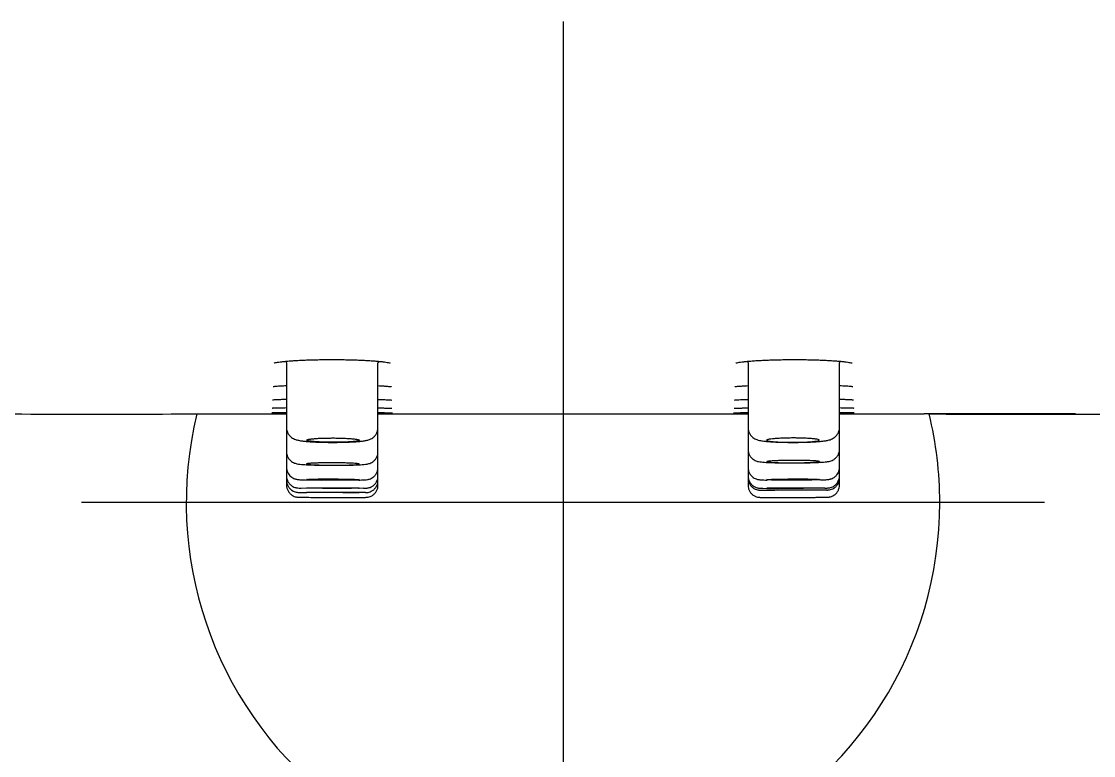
# Model space of a CAD drawing. Header units: millimetres. Extents: x 863 to 5283, y 810 to 2397.
# Drawn here: x 1628.86 to 1633.314, y 1465.08 to 1468.131 of the extents above; entities that cross this region are included whole.
import ezdxf

# ---------------------------------------------------------------- set-up
doc = ezdxf.new("R2010")
doc.units = ezdxf.units.MM
doc.layers.add('Wbudowane', color=175, linetype='Continuous')

# ---------------------------------------------------------------- blocks, each defined once
blk = doc.blocks.new('Z$W@#21058')
for p, q in [((14.925, 162.2678), (14.925, 158.2678)), ((13.7767, 160.8487), (13.7767, 160.5797)), ((14.1564, 160.5792), (14.1564, 160.8487)), ((15.6935, 160.8487), (15.6935, 160.5792)), ((16.0733, 160.5797), (16.0733, 160.8487)), ((13.425, 160.6362), (13.4266, 160.6362)), ((13.4265, 160.6362), (13.7767, 160.6362)), ((14.1564, 160.6362), (14.925, 160.6362)), ((14.925, 160.6362), (15.6935, 160.6362)), ((16.0733, 160.6362), (16.4233, 160.6362)), ((16.4232, 160.6362), (16.4237, 160.6362)), ((16.4238, 160.6362), (16.425, 160.6362)), ((13.7767, 160.5797), (13.7767, 160.4793)), ((14.1564, 160.4787), (14.1564, 160.5792)), ((15.6935, 160.5792), (15.6935, 160.4886)), ((16.0733, 160.4893), (16.0733, 160.5797)), ((13.7767, 160.4793), (13.7767, 160.4792)), ((13.7767, 160.4792), (13.7767, 160.4141)), ((14.1564, 160.4134), (14.1564, 160.4787)), ((15.6935, 160.4886), (15.6935, 160.4134)), ((16.0733, 160.4141), (16.0733, 160.4893)), ((13.7767, 160.4141), (13.7767, 160.3786)), ((14.1564, 160.3779), (14.1564, 160.4134)), ((15.6935, 160.4134), (15.6935, 160.3779)), ((16.0733, 160.3786), (16.0733, 160.4141)), ((13.7767, 160.3786), (13.7767, 160.3784)), ((13.7767, 160.3784), (13.7767, 160.3602)), ((14.1564, 160.3595), (14.1564, 160.3779)), ((15.6935, 160.3779), (15.6935, 160.3694)), ((15.6935, 160.3694), (15.6935, 160.3694)), ((15.6935, 160.3693), (15.6935, 160.3396)), ((16.0733, 160.3701), (16.0733, 160.3786)), ((16.0733, 160.3403), (16.0733, 160.3701)), ((13.7767, 160.3602), (13.7767, 160.3403)), ((13.8373, 160.3278), (13.8593, 160.3284)), ((13.8547, 160.3619), (13.9217, 160.3609)), ((14.0775, 160.3613), (14.0184, 160.3607)), ((14.0956, 160.3272), (14.0331, 160.3267)), ((14.1564, 160.3396), (14.1564, 160.3595)), ((15.7546, 160.3272), (15.817, 160.3267)), ((15.9952, 160.3619), (15.9282, 160.3609)), ((16.0126, 160.3278), (15.9428, 160.327)), ((13.8287, 160.31), (13.8592, 160.31)), ((14.1043, 160.3093), (14.0463, 160.3091)), ((15.7458, 160.3193), (15.7766, 160.3193)), ((16.0213, 160.3199), (15.9564, 160.3194)), ((16.925, 160.2678), (12.925, 160.2678))]:
    blk.add_line(p, q)
for centre, radius, start, end in [((13.6774, 160.8488), 0.0993, 359.9923, 3.8389), ((14.2558, 160.8487), 0.0993, 176.3033, 180.006), ((15.5942, 160.8488), 0.0993, 359.992, 3.6944), ((16.1726, 160.8487), 0.0993, 176.1594, 180.0058), ((14.2159, 160.8626), 0.0174, 236.8048, 239.5196), ((16.1339, 160.8628), 0.0174, 236.9037, 239.6132), ((12.9774, 353.7261), 193.0904, 269.781078, 270.127466), ((14.925, 160.2678), 1.565, 166.384, 0), ((16.9594, 349.0588), 188.4234, 269.843022, 270.197949), ((14.925, 160.2678), 1.565, 0, 13.6159)]:
    blk.add_arc(centre, radius, start, end)
for centre, major_axis, ratio in [((13.9689, 160.3633), (-0.1093, 0.0003), 0.025456), ((15.8811, 160.3633), (0.1093, 0.0003), 0.025456), ((13.9686, 160.3281), (-0.1093, 0.0003), 0.013586), ((15.8814, 160.3281), (0.1093, 0.0003), 0.013586), ((15.8815, 160.3197), (0.1093, 0.0003), 0.006238), ((13.9685, 160.3098), (-0.1093, 0.0003), 0.006238)]:
    blk.add_ellipse(centre, major_axis=major_axis, ratio=ratio)
for points, knots in [([(13.7249, 160.8478), (13.7249, 160.8477), (13.726, 160.8482), (13.7305, 160.8494), (13.7387, 160.851), (13.7502, 160.8526), (13.7648, 160.8543), (13.7821, 160.8559), (13.8019, 160.8574), (13.8238, 160.8588), (13.8475, 160.8599), (13.8727, 160.8609), (13.8992, 160.8616), (13.9264, 160.862), (13.9542, 160.8623), (13.9821, 160.8622), (14.0099, 160.862), (14.037, 160.8614), (14.0633, 160.8607), (14.0883, 160.8597), (14.1118, 160.8585), (14.1333, 160.8571), (14.1528, 160.8556), (14.1697, 160.8539), (14.1839, 160.8522), (14.1949, 160.8505), (14.2026, 160.8489), (14.2054, 160.8481), (14.2063, 160.8478)], [0, 0, 0, 0, 0.02401, 0.056834, 0.093426, 0.131871, 0.171286, 0.211019, 0.251118, 0.291293, 0.331479, 0.371781, 0.41207, 0.452379, 0.492637, 0.532972, 0.573252, 0.613574, 0.653884, 0.694089, 0.734368, 0.774544, 0.81458, 0.854373, 0.893718, 0.93215, 0.968592, 1, 1, 1, 1]), ([(15.6429, 160.8476), (15.6429, 160.8475), (15.644, 160.848), (15.6485, 160.8492), (15.6567, 160.8508), (15.6682, 160.8525), (15.6828, 160.8542), (15.7002, 160.8558), (15.7199, 160.8573), (15.7418, 160.8587), (15.7655, 160.8598), (15.7908, 160.8608), (15.8172, 160.8615), (15.8444, 160.862), (15.8722, 160.8623), (15.9001, 160.8622), (15.9279, 160.862), (15.955, 160.8615), (15.9813, 160.8607), (16.0063, 160.8598), (16.0298, 160.8586), (16.0514, 160.8572), (16.0708, 160.8557), (16.0877, 160.8541), (16.1019, 160.8524), (16.1129, 160.8507), (16.1206, 160.8491), (16.1234, 160.8483), (16.1243, 160.848)], [0, 0, 0, 0, 0.024001, 0.056817, 0.093402, 0.131843, 0.171256, 0.210987, 0.251085, 0.29126, 0.331445, 0.371746, 0.412035, 0.452343, 0.4926, 0.532934, 0.573214, 0.613535, 0.653844, 0.694049, 0.734326, 0.774501, 0.814537, 0.85433, 0.893675, 0.932107, 0.968554, 1, 1, 1, 1]), ([(13.7209, 160.7501), (13.7209, 160.7501), (13.721, 160.7501), (13.7225, 160.7504), (13.7278, 160.7512), (13.7366, 160.752), (13.7487, 160.7528), (13.7623, 160.7536), (13.7722, 160.754), (13.7767, 160.7542)], [0, 0, 0, 0, 0.00752, 0.13899, 0.304198, 0.484355, 0.670556, 0.859266, 1, 1, 1, 1]), ([(14.1564, 160.7538), (14.161, 160.7536), (14.171, 160.7531), (14.1845, 160.7523), (14.1962, 160.7514), (14.2048, 160.7505), (14.2081, 160.7501), (14.2094, 160.7498)], [0, 0, 0, 0, 0.169439, 0.389934, 0.607004, 0.817717, 1, 1, 1, 1]), ([(14.2094, 160.7498), (14.2095, 160.7498), (14.2096, 160.7498), (14.2098, 160.7498), (14.21, 160.7497), (14.2102, 160.7497), (14.2104, 160.7497), (14.2106, 160.7496), (14.2107, 160.7496), (14.2108, 160.7496), (14.2109, 160.7496), (14.2109, 160.7495), (14.211, 160.7495), (14.211, 160.7495), (14.211, 160.7495), (14.211, 160.7495)], [0, 0, 0, 0, 0.058969, 0.148256, 0.236074, 0.322184, 0.406513, 0.488995, 0.569567, 0.64817, 0.724755, 0.799278, 0.871708, 0.942021, 1, 1, 1, 1]), ([(15.639, 160.7495), (15.639, 160.7495), (15.639, 160.7496), (15.6406, 160.7499), (15.6459, 160.7506), (15.6546, 160.7515), (15.6666, 160.7523), (15.6799, 160.7531), (15.6895, 160.7536), (15.6935, 160.7538)], [0, 0, 0, 0, 0.00699, 0.139904, 0.307031, 0.489457, 0.678062, 0.869239, 1, 1, 1, 1]), ([(16.0733, 160.7542), (16.0783, 160.754), (16.0887, 160.7536), (16.1025, 160.7528), (16.1142, 160.7519), (16.1228, 160.7511), (16.1262, 160.7506), (16.1275, 160.7504)], [0, 0, 0, 0, 0.1803491, 0.3976369, 0.6115071, 0.8191788, 1, 1, 1, 1]), ([(16.1275, 160.7504), (16.1276, 160.7504), (16.1277, 160.7504), (16.1279, 160.7503), (16.1281, 160.7503), (16.1283, 160.7503), (16.1285, 160.7502), (16.1286, 160.7502), (16.1288, 160.7502), (16.1289, 160.7501), (16.1289, 160.7501), (16.129, 160.7501), (16.1291, 160.7501), (16.1291, 160.7501), (16.1291, 160.7501), (16.1291, 160.7501)], [0, 0, 0, 0, 0.058942, 0.148225, 0.236038, 0.322141, 0.406462, 0.488935, 0.569495, 0.648083, 0.724651, 0.799154, 0.871559, 0.941845, 1, 1, 1, 1]), ([(13.7189, 160.6949), (13.7189, 160.6948), (13.7195, 160.6949), (13.7226, 160.6953), (13.7294, 160.6958), (13.7394, 160.6963), (13.7524, 160.6968), (13.7652, 160.6972), (13.7738, 160.6974), (13.7767, 160.6975)], [0, 0, 0, 0, 0.062575, 0.209116, 0.377721, 0.553871, 0.732976, 0.913015, 1, 1, 1, 1]), ([(14.1564, 160.6967), (14.1612, 160.6966), (14.1714, 160.6963), (14.185, 160.6958), (14.1968, 160.6952), (14.2056, 160.6947), (14.2092, 160.6944), (14.2107, 160.6942)], [0, 0, 0, 0, 0.174963, 0.391297, 0.605259, 0.815302, 1, 1, 1, 1]), ([(14.2107, 160.6942), (14.2108, 160.6942), (14.2109, 160.6942), (14.2112, 160.6941), (14.2115, 160.6941), (14.2117, 160.6941), (14.2119, 160.6941), (14.2121, 160.694), (14.2123, 160.694), (14.2125, 160.694), (14.2126, 160.694), (14.2127, 160.6939), (14.2128, 160.6939), (14.2129, 160.6939), (14.213, 160.6939), (14.213, 160.6939), (14.213, 160.6939), (14.213, 160.6939), (14.213, 160.6939)], [0, 0, 0, 0, 0.048068, 0.125843, 0.202541, 0.277949, 0.35198, 0.424548, 0.495562, 0.564934, 0.632579, 0.698415, 0.762368, 0.82437, 0.884369, 0.942321, 0.998198, 1, 1, 1, 1]), ([(15.637, 160.6939), (15.637, 160.6939), (15.638, 160.6941), (15.6422, 160.6945), (15.6501, 160.6951), (15.6614, 160.6956), (15.6757, 160.6962), (15.6872, 160.6966), (15.6934, 160.6967), (15.6935, 160.6967)], [0, 0, 0, 0, 0.095468, 0.256661, 0.435227, 0.620241, 0.807588, 0.995447, 1, 1, 1, 1]), ([(16.0733, 160.6975), (16.0777, 160.6974), (16.0878, 160.6971), (16.1017, 160.6967), (16.1141, 160.6961), (16.1234, 160.6956), (16.1272, 160.6953), (16.1288, 160.6951)], [0, 0, 0, 0, 0.1581256, 0.3778124, 0.5950251, 0.808519, 1, 1, 1, 1]), ([(16.1288, 160.6951), (16.1289, 160.6951), (16.129, 160.6951), (16.1293, 160.6951), (16.1296, 160.6951), (16.1298, 160.695), (16.13, 160.695), (16.1302, 160.695), (16.1304, 160.6949), (16.1306, 160.6949), (16.1307, 160.6949), (16.1308, 160.6949), (16.1309, 160.6949), (16.131, 160.6949), (16.1311, 160.6949), (16.1311, 160.6949), (16.1311, 160.6948), (16.1311, 160.6948), (16.1311, 160.6948)], [0, 0, 0, 0, 0.048023, 0.125774, 0.202449, 0.277836, 0.351848, 0.424396, 0.495392, 0.564745, 0.63237, 0.698185, 0.762114, 0.82409, 0.884059, 0.941978, 0.997818, 1, 1, 1, 1]), ([(13.7157, 160.642), (13.7158, 160.642), (13.716, 160.642), (13.7179, 160.6421), (13.7235, 160.6422), (13.7324, 160.6424), (13.7444, 160.6425), (13.7591, 160.6426), (13.7706, 160.6427), (13.7767, 160.6427)], [0, 0, 0, 0, 0.016363, 0.152091, 0.316578, 0.486293, 0.65773, 0.829806, 1, 1, 1, 1]), ([(13.7173, 160.6607), (13.7173, 160.6607), (13.7177, 160.6608), (13.7201, 160.661), (13.7262, 160.6612), (13.7356, 160.6616), (13.748, 160.6619), (13.7619, 160.6621), (13.7721, 160.6622), (13.7767, 160.6623)], [0, 0, 0, 0, 0.035154, 0.175088, 0.340663, 0.513466, 0.688716, 0.864875, 1, 1, 1, 1]), ([(14.1565, 160.6614), (14.1604, 160.6613), (14.17, 160.6611), (14.1835, 160.6608), (14.1959, 160.6604), (14.2057, 160.6601), (14.2097, 160.6599), (14.2116, 160.6597)], [0, 0, 0, 0, 0.144807, 0.362676, 0.578838, 0.792969, 1, 1, 1, 1]), ([(14.1564, 160.6418), (14.1604, 160.6418), (14.1701, 160.6417), (14.1838, 160.6415), (14.1965, 160.6413), (14.2063, 160.6412), (14.2104, 160.6411), (14.2123, 160.641)], [0, 0, 0, 0, 0.1429392, 0.3631441, 0.5821721, 0.8004717, 1, 1, 1, 1]), ([(14.2116, 160.6597), (14.2116, 160.6597), (14.2118, 160.6597), (14.2121, 160.6597), (14.2124, 160.6597), (14.2127, 160.6597), (14.213, 160.6596), (14.2133, 160.6596), (14.2135, 160.6596), (14.2137, 160.6596), (14.2139, 160.6596), (14.214, 160.6596), (14.2142, 160.6595), (14.2143, 160.6595), (14.2144, 160.6595), (14.2145, 160.6595), (14.2145, 160.6595), (14.2145, 160.6595), (14.2145, 160.6595), (14.2145, 160.6595)], [0, 0, 0, 0, 0.040594, 0.110024, 0.178721, 0.246523, 0.313348, 0.379106, 0.443701, 0.50703, 0.568985, 0.629454, 0.688324, 0.745486, 0.800833, 0.854271, 0.905717, 0.955105, 1, 1, 1, 1]), ([(14.2123, 160.641), (14.2124, 160.641), (14.2126, 160.641), (14.2129, 160.641), (14.2133, 160.641), (14.2136, 160.641), (14.214, 160.6409), (14.2143, 160.6409), (14.2145, 160.6409), (14.2148, 160.6409), (14.215, 160.6409), (14.2153, 160.6409), (14.2155, 160.6409), (14.2156, 160.6409), (14.2158, 160.6409), (14.2159, 160.6409), (14.216, 160.6409), (14.2161, 160.6409), (14.2161, 160.6408), (14.2162, 160.6408), (14.2162, 160.6408), (14.2162, 160.6408), (14.2162, 160.6408)], [0, 0, 0, 0, 0.033453, 0.093924, 0.154024, 0.213669, 0.272809, 0.331381, 0.389316, 0.446529, 0.502923, 0.558386, 0.612791, 0.665995, 0.717842, 0.768167, 0.816796, 0.863558, 0.908295, 0.946469, 0.982651, 1, 1, 1, 1]), ([(15.6338, 160.6408), (15.6338, 160.6408), (15.634, 160.6409), (15.6359, 160.641), (15.6415, 160.6411), (15.6504, 160.6413), (15.6624, 160.6415), (15.6768, 160.6416), (15.6879, 160.6417), (15.6935, 160.6418)], [0, 0, 0, 0, 0.016373, 0.153705, 0.319977, 0.491448, 0.664647, 0.838467, 1, 1, 1, 1]), ([(15.6354, 160.6595), (15.6354, 160.6595), (15.6359, 160.6595), (15.6385, 160.6598), (15.6448, 160.6601), (15.6544, 160.6605), (15.6669, 160.6608), (15.6803, 160.6611), (15.6897, 160.6613), (15.6935, 160.6614)], [0, 0, 0, 0, 0.043001, 0.187098, 0.355449, 0.530644, 0.7082, 0.886582, 1, 1, 1, 1]), ([(16.0733, 160.6623), (16.0781, 160.6622), (16.0884, 160.6621), (16.1025, 160.6618), (16.1147, 160.6616), (16.1241, 160.6612), (16.128, 160.6611), (16.1297, 160.661)], [0, 0, 0, 0, 0.170863, 0.385365, 0.598149, 0.808799, 1, 1, 1, 1]), ([(16.0733, 160.6427), (16.0777, 160.6427), (16.0877, 160.6426), (16.1018, 160.6425), (16.1145, 160.6424), (16.1243, 160.6423), (16.1285, 160.6422), (16.1304, 160.6422)], [0, 0, 0, 0, 0.153779, 0.370684, 0.586431, 0.801413, 1, 1, 1, 1]), ([(16.1297, 160.661), (16.1298, 160.6609), (16.1299, 160.6609), (16.1302, 160.6609), (16.1305, 160.6609), (16.1308, 160.6609), (16.1311, 160.6609), (16.1314, 160.6608), (16.1316, 160.6608), (16.1318, 160.6608), (16.132, 160.6608), (16.1322, 160.6608), (16.1323, 160.6608), (16.1324, 160.6608), (16.1325, 160.6607), (16.1326, 160.6607), (16.1326, 160.6607), (16.1326, 160.6607), (16.1327, 160.6607), (16.1327, 160.6607)], [0, 0, 0, 0, 0.0405834, 0.1100184, 0.1787224, 0.2465318, 0.3133648, 0.379132, 0.4437366, 0.5070754, 0.5690396, 0.6295171, 0.6883948, 0.7455615, 0.8009117, 0.8543494, 0.9057915, 0.9551718, 1, 1, 1, 1]), ([(16.1304, 160.6422), (16.1305, 160.6421), (16.1307, 160.6421), (16.131, 160.6421), (16.1314, 160.6421), (16.1317, 160.6421), (16.132, 160.6421), (16.1323, 160.6421), (16.1326, 160.6421), (16.1329, 160.6421), (16.1331, 160.6421), (16.1333, 160.6421), (16.1335, 160.642), (16.1337, 160.642), (16.1338, 160.642), (16.1339, 160.642), (16.134, 160.642), (16.1341, 160.642), (16.1342, 160.642), (16.1342, 160.642), (16.1342, 160.642), (16.1342, 160.642), (16.1342, 160.642)], [0, 0, 0, 0, 0.0337514, 0.0946399, 0.1551425, 0.2151731, 0.2746783, 0.3335957, 0.3918518, 0.4493606, 0.5060231, 0.5617254, 0.6163392, 0.6697216, 0.7217171, 0.7721609, 0.8208841, 0.8677208, 0.9125169, 0.9507401, 0.9869781, 1, 1, 1, 1]), ([(17.0544, 160.637), (16.9608, 160.6368), (16.8696, 160.6366), (16.6573, 160.6362), (16.5386, 160.6362), (16.425, 160.6362)], [0, 0, 0, 0, 0.417271, 0.417271, 1, 1, 1, 1]), ([(13.7767, 160.5797), (13.7767, 160.5752), (13.7777, 160.5676), (13.7821, 160.5556), (13.7889, 160.5459), (13.7972, 160.5382), (13.806, 160.5329), (13.8158, 160.5289), (13.827, 160.5261), (13.8408, 160.5239), (13.8574, 160.5221), (13.8745, 160.5208), (13.8929, 160.5197), (13.9125, 160.5189), (13.9331, 160.5183), (13.9544, 160.518), (13.9758, 160.518), (13.9971, 160.5182), (14.0178, 160.5186), (14.0376, 160.5193), (14.056, 160.5203), (14.0731, 160.5215), (14.0893, 160.5231), (14.1037, 160.5252), (14.1151, 160.5277), (14.1257, 160.5317), (14.1351, 160.537), (14.1439, 160.5449), (14.151, 160.5549), (14.1554, 160.5671), (14.1565, 160.5747), (14.1564, 160.5792)], [0, 0, 0, 0, 0.023206, 0.046544, 0.069579, 0.091861, 0.113549, 0.138026, 0.179343, 0.234661, 0.278253, 0.319506, 0.359661, 0.399292, 0.438638, 0.477758, 0.516938, 0.556061, 0.595335, 0.63487, 0.674883, 0.715347, 0.758105, 0.807954, 0.856189, 0.883043, 0.906015, 0.929315, 0.953289, 0.977068, 1, 1, 1, 1]), ([(15.6935, 160.5792), (15.6935, 160.5748), (15.6945, 160.5674), (15.6987, 160.5556), (15.7054, 160.5458), (15.7136, 160.538), (15.7225, 160.5326), (15.7321, 160.5286), (15.7432, 160.5257), (15.7567, 160.5236), (15.7734, 160.5218), (15.7903, 160.5205), (15.8086, 160.5195), (15.8282, 160.5187), (15.8488, 160.5182), (15.8701, 160.518), (15.8916, 160.518), (15.9129, 160.5183), (15.9337, 160.5188), (15.9536, 160.5195), (15.9723, 160.5205), (15.9895, 160.5218), (16.0057, 160.5234), (16.0203, 160.5256), (16.0316, 160.5281), (16.0424, 160.5321), (16.0518, 160.5374), (16.0605, 160.5452), (16.0677, 160.5552), (16.0723, 160.5674), (16.0733, 160.5751), (16.0733, 160.5797)], [0, 0, 0, 0, 0.022159, 0.045258, 0.068416, 0.090871, 0.112683, 0.136812, 0.175445, 0.231886, 0.275761, 0.316899, 0.357128, 0.396919, 0.43632, 0.475637, 0.51487, 0.554089, 0.593482, 0.633119, 0.673165, 0.714073, 0.756833, 0.805436, 0.855133, 0.882612, 0.905497, 0.92876, 0.952761, 0.976757, 1, 1, 1, 1]), ([(14.0785, 160.5259), (14.0793, 160.5265), (14.0793, 160.5271), (14.0784, 160.5279), (14.0779, 160.5282), (14.0765, 160.5288), (14.0757, 160.5291), (14.0726, 160.53), (14.07, 160.5305), (14.065, 160.5314), (14.0632, 160.5316), (14.0592, 160.5321), (14.0571, 160.5324), (14.0504, 160.5331), (14.0454, 160.5335), (14.0372, 160.5341), (14.0343, 160.5343), (14.0283, 160.5347), (14.0223, 160.535), (14.0158, 160.5353), (14.0092, 160.5355), (14.0058, 160.5356), (13.9955, 160.5359), (13.9885, 160.5361), (13.9779, 160.5362), (13.9743, 160.5362), (13.9671, 160.5362), (13.9635, 160.5362), (13.9528, 160.5361), (13.9458, 160.536), (13.9355, 160.5358), (13.932, 160.5357), (13.9254, 160.5355), (13.9221, 160.5354), (13.9126, 160.535), (13.9067, 160.5346), (13.8954, 160.5339), (13.8903, 160.5335), (13.8835, 160.5328), (13.8814, 160.5326), (13.8773, 160.5321), (13.8754, 160.5318), (13.8703, 160.531), (13.8675, 160.5305), (13.8633, 160.5294), (13.8618, 160.5288), (13.8603, 160.5276), (13.8602, 160.527), (13.8612, 160.5261), (13.8617, 160.5259), (13.863, 160.5253), (13.8647, 160.5247), (13.867, 160.5242), (13.8697, 160.5236), (13.8712, 160.5233), (13.8762, 160.5226), (13.8801, 160.5221), (13.8868, 160.5214), (13.8892, 160.5212), (13.8942, 160.5207), (13.8969, 160.5205), (13.9051, 160.52), (13.911, 160.5196), (13.9204, 160.5192), (13.9237, 160.5191), (13.9303, 160.5188), (13.9337, 160.5187), (13.9439, 160.5185), (13.9509, 160.5183), (13.9617, 160.5182), (13.9653, 160.5182), (13.9724, 160.5182), (13.9796, 160.5182), (13.9866, 160.5182), (13.9937, 160.5183), (13.9972, 160.5184), (14.0076, 160.5186), (14.0142, 160.5188), (14.0268, 160.5193), (14.0329, 160.5196), (14.044, 160.5203), (14.0491, 160.5207), (14.056, 160.5214), (14.0582, 160.5216), (14.0622, 160.5221), (14.0641, 160.5223), (14.0692, 160.5231), (14.072, 160.5236), (14.0763, 160.5247), (14.0777, 160.5253), (14.0785, 160.5259)], [0, 0, 0, 0, 0.03125, 0.03125, 0.046875, 0.046875, 0.0625, 0.0625, 0.09375, 0.09375, 0.109375, 0.109375, 0.125, 0.125, 0.15625, 0.15625, 0.171875, 0.171875, 0.1875, 0.203125, 0.203125, 0.21875, 0.21875, 0.25, 0.25, 0.265625, 0.265625, 0.28125, 0.28125, 0.3125, 0.3125, 0.328125, 0.328125, 0.34375, 0.34375, 0.375, 0.375, 0.40625, 0.40625, 0.421875, 0.421875, 0.4375, 0.4375, 0.46875, 0.46875, 0.5, 0.5, 0.53125, 0.53125, 0.546875, 0.546875, 0.5625, 0.578125, 0.578125, 0.59375, 0.59375, 0.625, 0.625, 0.640625, 0.640625, 0.65625, 0.65625, 0.6875, 0.6875, 0.703125, 0.703125, 0.71875, 0.71875, 0.75, 0.75, 0.765625, 0.765625, 0.78125, 0.796875, 0.796875, 0.8125, 0.8125, 0.84375, 0.84375, 0.875, 0.875, 0.90625, 0.90625, 0.921875, 0.921875, 0.9375, 0.9375, 0.96875, 0.96875, 1, 1, 1, 1]), ([(15.989, 160.5282), (15.9897, 160.5276), (15.9898, 160.527), (15.9888, 160.5261), (15.9883, 160.5259), (15.987, 160.5253), (15.9861, 160.525), (15.9831, 160.5241), (15.9804, 160.5236), (15.9754, 160.5228), (15.9736, 160.5226), (15.9697, 160.5221), (15.9676, 160.5218), (15.9608, 160.5211), (15.9559, 160.5207), (15.9476, 160.5202), (15.9447, 160.52), (15.9388, 160.5196), (15.9327, 160.5193), (15.9263, 160.5191), (15.9197, 160.5188), (15.9163, 160.5187), (15.9059, 160.5184), (15.899, 160.5183), (15.8883, 160.5182), (15.8847, 160.5182), (15.8775, 160.5182), (15.8739, 160.5182), (15.8632, 160.5182), (15.8562, 160.5183), (15.8459, 160.5185), (15.8424, 160.5186), (15.8358, 160.5188), (15.8325, 160.5189), (15.8231, 160.5193), (15.8171, 160.5196), (15.8059, 160.5203), (15.8008, 160.5207), (15.7939, 160.5214), (15.7918, 160.5216), (15.7878, 160.5221), (15.7859, 160.5223), (15.7807, 160.5231), (15.778, 160.5236), (15.7737, 160.5247), (15.7722, 160.5253), (15.7707, 160.5265), (15.7707, 160.5271), (15.7716, 160.5279), (15.7721, 160.5282), (15.7735, 160.5288), (15.7752, 160.5294), (15.7775, 160.53), (15.7802, 160.5305), (15.7817, 160.5308), (15.7867, 160.5316), (15.7906, 160.5321), (15.7973, 160.5328), (15.7997, 160.5331), (15.8047, 160.5335), (15.8074, 160.5337), (15.8156, 160.5343), (15.8215, 160.5347), (15.8309, 160.5351), (15.8342, 160.5353), (15.8408, 160.5355), (15.8441, 160.5356), (15.8544, 160.5359), (15.8614, 160.5361), (15.8721, 160.5362), (15.8757, 160.5362), (15.8829, 160.5362), (15.89, 160.5362), (15.8971, 160.5361), (15.9041, 160.536), (15.9077, 160.536), (15.918, 160.5357), (15.9246, 160.5355), (15.9373, 160.535), (15.9434, 160.5346), (15.9545, 160.5339), (15.9596, 160.5335), (15.9665, 160.5328), (15.9687, 160.5326), (15.9727, 160.5321), (15.9745, 160.5318), (15.9796, 160.531), (15.9824, 160.5305), (15.9867, 160.5294), (15.9882, 160.5288), (15.989, 160.5282)], [0, 0, 0, 0, 0.03125, 0.03125, 0.046875, 0.046875, 0.0625, 0.0625, 0.09375, 0.09375, 0.109375, 0.109375, 0.125, 0.125, 0.15625, 0.15625, 0.171875, 0.171875, 0.1875, 0.203125, 0.203125, 0.21875, 0.21875, 0.25, 0.25, 0.265625, 0.265625, 0.28125, 0.28125, 0.3125, 0.3125, 0.328125, 0.328125, 0.34375, 0.34375, 0.375, 0.375, 0.40625, 0.40625, 0.421875, 0.421875, 0.4375, 0.4375, 0.46875, 0.46875, 0.5, 0.5, 0.53125, 0.53125, 0.546875, 0.546875, 0.5625, 0.578125, 0.578125, 0.59375, 0.59375, 0.625, 0.625, 0.640625, 0.640625, 0.65625, 0.65625, 0.6875, 0.6875, 0.703125, 0.703125, 0.71875, 0.71875, 0.75, 0.75, 0.765625, 0.765625, 0.78125, 0.796875, 0.796875, 0.8125, 0.8125, 0.84375, 0.84375, 0.875, 0.875, 0.90625, 0.90625, 0.921875, 0.921875, 0.9375, 0.9375, 0.96875, 0.96875, 1, 1, 1, 1]), ([(13.7767, 160.4793), (13.7767, 160.4751), (13.7777, 160.4677), (13.7818, 160.4559), (13.7886, 160.4462), (13.797, 160.4384), (13.8056, 160.4335), (13.8136, 160.4304), (13.8224, 160.4284), (13.8313, 160.4272), (13.8444, 160.426), (13.859, 160.4251), (13.8752, 160.4244), (13.893, 160.4238), (13.9122, 160.4233), (13.9325, 160.423), (13.9535, 160.4228), (13.9747, 160.4227), (13.9958, 160.4228), (14.0163, 160.423), (14.0358, 160.4234), (14.0539, 160.4239), (14.0704, 160.4245), (14.0852, 160.4252), (14.0989, 160.4263), (14.1086, 160.4274), (14.1174, 160.4292), (14.1259, 160.432), (14.1351, 160.437), (14.144, 160.4448), (14.1512, 160.4549), (14.1555, 160.4669), (14.1565, 160.4744), (14.1564, 160.4787)], [0, 0, 0, 0, 0.021167, 0.043656, 0.065838, 0.087166, 0.106356, 0.124286, 0.146754, 0.196798, 0.242232, 0.282993, 0.322429, 0.361244, 0.399781, 0.438167, 0.476409, 0.514722, 0.552968, 0.591302, 0.629753, 0.668486, 0.707607, 0.747779, 0.790775, 0.843831, 0.870619, 0.890194, 0.910174, 0.932668, 0.955588, 0.978688, 1, 1, 1, 1]), ([(15.6935, 160.4886), (15.6935, 160.4842), (15.6945, 160.4768), (15.6988, 160.465), (15.7057, 160.4553), (15.714, 160.4476), (15.7226, 160.4427), (15.7307, 160.4396), (15.7393, 160.4377), (15.7482, 160.4365), (15.7611, 160.4354), (15.7757, 160.4346), (15.7918, 160.4339), (15.8095, 160.4334), (15.8286, 160.433), (15.8488, 160.4328), (15.8697, 160.4327), (15.8909, 160.4327), (15.912, 160.4329), (15.9324, 160.4332), (15.9519, 160.4336), (15.9701, 160.4342), (15.9866, 160.4349), (16.0014, 160.4357), (16.0154, 160.4368), (16.0252, 160.4379), (16.034, 160.4397), (16.0424, 160.4425), (16.0515, 160.4473), (16.0604, 160.455), (16.0677, 160.465), (16.0723, 160.4772), (16.0733, 160.4848), (16.0733, 160.4893)], [0, 0, 0, 0, 0.021894, 0.044335, 0.066327, 0.087626, 0.106836, 0.12482, 0.147328, 0.195563, 0.241705, 0.282333, 0.3217, 0.360381, 0.398833, 0.437105, 0.475311, 0.513475, 0.551616, 0.589886, 0.628251, 0.666843, 0.705843, 0.745762, 0.787966, 0.842227, 0.869941, 0.889443, 0.909125, 0.93141, 0.954577, 0.977636, 1, 1, 1, 1]), ([(13.7767, 160.4141), (13.7767, 160.4101), (13.7775, 160.4033), (13.7811, 160.3925), (13.7868, 160.3833), (13.7942, 160.3756), (13.8022, 160.3702), (13.8096, 160.3668), (13.8161, 160.365), (13.8221, 160.3638), (13.8285, 160.3632), (13.8338, 160.3628), (13.8379, 160.3626)], [0, 0, 0, 0, 0.090171, 0.181283, 0.271447, 0.359926, 0.443195, 0.513407, 0.574261, 0.64722, 0.804527, 1, 1, 1, 1]), ([(14.0783, 160.4277), (14.0783, 160.4274), (14.0776, 160.4271), (14.0755, 160.4266), (14.0746, 160.4265), (14.0725, 160.4262), (14.0713, 160.426), (14.0672, 160.4256), (14.0638, 160.4253), (14.0579, 160.4249), (14.0558, 160.4248), (14.0512, 160.4246), (14.0488, 160.4244), (14.0412, 160.4241), (14.0357, 160.4239), (14.0267, 160.4237), (14.0236, 160.4236), (14.0173, 160.4235), (14.0109, 160.4234), (14.0042, 160.4233), (13.9973, 160.4232), (13.9938, 160.4232), (13.9832, 160.4231), (13.9761, 160.4231), (13.9654, 160.4231), (13.9618, 160.4231), (13.9547, 160.4232), (13.9511, 160.4232), (13.9406, 160.4233), (13.9338, 160.4234), (13.9238, 160.4237), (13.9205, 160.4237), (13.9142, 160.4239), (13.9111, 160.424), (13.9023, 160.4243), (13.8967, 160.4245), (13.8865, 160.425), (13.882, 160.4252), (13.8761, 160.4256), (13.8742, 160.4258), (13.8708, 160.4261), (13.8693, 160.4262), (13.8652, 160.4267), (13.8631, 160.427), (13.8603, 160.4276), (13.8596, 160.4279), (13.8596, 160.4286), (13.8603, 160.4289), (13.8624, 160.4294), (13.8633, 160.4295), (13.8653, 160.4298), (13.8677, 160.4301), (13.8708, 160.4304), (13.8741, 160.4307), (13.876, 160.4308), (13.882, 160.4312), (13.8865, 160.4315), (13.8941, 160.4318), (13.8967, 160.4319), (13.9023, 160.4321), (13.9052, 160.4322), (13.9141, 160.4325), (13.9204, 160.4326), (13.9303, 160.4328), (13.9337, 160.4328), (13.9406, 160.4329), (13.944, 160.4329), (13.9545, 160.433), (13.9616, 160.433), (13.9724, 160.433), (13.976, 160.433), (13.9832, 160.4329), (13.9902, 160.4329), (13.9971, 160.4328), (14.004, 160.4327), (14.0074, 160.4326), (14.0174, 160.4324), (14.0237, 160.4322), (14.0355, 160.4318), (14.0412, 160.4316), (14.0513, 160.4311), (14.0558, 160.4309), (14.0618, 160.4304), (14.0636, 160.4303), (14.067, 160.43), (14.0686, 160.4298), (14.0726, 160.4294), (14.0747, 160.429), (14.0776, 160.4284), (14.0783, 160.4281), (14.0783, 160.4277)], [0, 0, 0, 0, 0.03125, 0.03125, 0.046875, 0.046875, 0.0625, 0.0625, 0.09375, 0.09375, 0.109375, 0.109375, 0.125, 0.125, 0.15625, 0.15625, 0.171875, 0.171875, 0.1875, 0.203125, 0.203125, 0.21875, 0.21875, 0.25, 0.25, 0.265625, 0.265625, 0.28125, 0.28125, 0.3125, 0.3125, 0.328125, 0.328125, 0.34375, 0.34375, 0.375, 0.375, 0.40625, 0.40625, 0.421875, 0.421875, 0.4375, 0.4375, 0.46875, 0.46875, 0.5, 0.5, 0.53125, 0.53125, 0.546875, 0.546875, 0.5625, 0.578125, 0.578125, 0.59375, 0.59375, 0.625, 0.625, 0.640625, 0.640625, 0.65625, 0.65625, 0.6875, 0.6875, 0.703125, 0.703125, 0.71875, 0.71875, 0.75, 0.75, 0.765625, 0.765625, 0.78125, 0.796875, 0.796875, 0.8125, 0.8125, 0.84375, 0.84375, 0.875, 0.875, 0.90625, 0.90625, 0.921875, 0.921875, 0.9375, 0.9375, 0.96875, 0.96875, 1, 1, 1, 1]), ([(14.0775, 160.3613), (14.0788, 160.3614), (14.0845, 160.3615), (14.094, 160.3619), (14.1039, 160.3625), (14.1103, 160.3631), (14.1176, 160.3644), (14.1257, 160.3669), (14.1347, 160.3716), (14.1437, 160.3793), (14.151, 160.3894), (14.1555, 160.4014), (14.1564, 160.409), (14.1564, 160.4134)], [0, 0, 0, 0, 0.038759, 0.180255, 0.339536, 0.486887, 0.550902, 0.608535, 0.676498, 0.757528, 0.839385, 0.920434, 1, 1, 1, 1]), ([(15.6935, 160.4134), (15.6935, 160.4091), (15.6945, 160.4018), (15.6987, 160.39), (15.7056, 160.3802), (15.7141, 160.3724), (15.7228, 160.3675), (15.7307, 160.3648), (15.7376, 160.3634), (15.7441, 160.3626), (15.7528, 160.362), (15.7635, 160.3616), (15.7703, 160.3614), (15.7725, 160.3613)], [0, 0, 0, 0, 0.076762, 0.156566, 0.235407, 0.31218, 0.380936, 0.437177, 0.494375, 0.598928, 0.783954, 0.930862, 1, 1, 1, 1]), ([(15.7717, 160.4377), (15.7717, 160.438), (15.7724, 160.4383), (15.7745, 160.4388), (15.7754, 160.439), (15.7774, 160.4393), (15.7787, 160.4395), (15.7828, 160.4399), (15.7861, 160.4402), (15.7921, 160.4406), (15.7942, 160.4408), (15.7988, 160.441), (15.8012, 160.4412), (15.8087, 160.4415), (15.8142, 160.4418), (15.8232, 160.4421), (15.8263, 160.4422), (15.8326, 160.4423), (15.8391, 160.4425), (15.8458, 160.4426), (15.8526, 160.4427), (15.8561, 160.4428), (15.8667, 160.4429), (15.8738, 160.4429), (15.8845, 160.443), (15.8881, 160.443), (15.8953, 160.4429), (15.8988, 160.4429), (15.9094, 160.4429), (15.9162, 160.4428), (15.9261, 160.4426), (15.9294, 160.4425), (15.9357, 160.4424), (15.9388, 160.4423), (15.9477, 160.4421), (15.9532, 160.4419), (15.9634, 160.4414), (15.968, 160.4412), (15.9739, 160.4408), (15.9758, 160.4406), (15.9791, 160.4404), (15.9807, 160.4402), (15.9848, 160.4398), (15.9869, 160.4395), (15.9897, 160.4388), (15.9904, 160.4385), (15.9904, 160.4379), (15.9897, 160.4376), (15.9876, 160.4371), (15.9868, 160.4369), (15.9847, 160.4366), (15.9823, 160.4363), (15.9793, 160.436), (15.9759, 160.4357), (15.974, 160.4356), (15.9681, 160.4352), (15.9635, 160.4349), (15.956, 160.4345), (15.9533, 160.4344), (15.9478, 160.4342), (15.9449, 160.4341), (15.936, 160.4338), (15.9297, 160.4337), (15.9198, 160.4335), (15.9164, 160.4334), (15.9095, 160.4333), (15.906, 160.4332), (15.8955, 160.4331), (15.8884, 160.4331), (15.8776, 160.433), (15.874, 160.433), (15.8669, 160.4331), (15.8598, 160.4331), (15.8529, 160.4331), (15.8461, 160.4332), (15.8426, 160.4333), (15.8327, 160.4334), (15.8264, 160.4335), (15.8145, 160.4339), (15.8089, 160.4341), (15.7988, 160.4345), (15.7942, 160.4347), (15.7882, 160.4351), (15.7864, 160.4352), (15.783, 160.4355), (15.7815, 160.4357), (15.7774, 160.4361), (15.7753, 160.4364), (15.7724, 160.437), (15.7717, 160.4373), (15.7717, 160.4377)], [0, 0, 0, 0, 0.03125, 0.03125, 0.046875, 0.046875, 0.0625, 0.0625, 0.09375, 0.09375, 0.109375, 0.109375, 0.125, 0.125, 0.15625, 0.15625, 0.171875, 0.171875, 0.1875, 0.203125, 0.203125, 0.21875, 0.21875, 0.25, 0.25, 0.265625, 0.265625, 0.28125, 0.28125, 0.3125, 0.3125, 0.328125, 0.328125, 0.34375, 0.34375, 0.375, 0.375, 0.40625, 0.40625, 0.421875, 0.421875, 0.4375, 0.4375, 0.46875, 0.46875, 0.5, 0.5, 0.53125, 0.53125, 0.546875, 0.546875, 0.5625, 0.578125, 0.578125, 0.59375, 0.59375, 0.625, 0.625, 0.640625, 0.640625, 0.65625, 0.65625, 0.6875, 0.6875, 0.703125, 0.703125, 0.71875, 0.71875, 0.75, 0.75, 0.765625, 0.765625, 0.78125, 0.796875, 0.796875, 0.8125, 0.8125, 0.84375, 0.84375, 0.875, 0.875, 0.90625, 0.90625, 0.921875, 0.921875, 0.9375, 0.9375, 0.96875, 0.96875, 1, 1, 1, 1]), ([(16.0121, 160.3626), (16.0157, 160.3628), (16.021, 160.3632), (16.0273, 160.3638), (16.0334, 160.3648), (16.0398, 160.3666), (16.0475, 160.37), (16.0558, 160.3755), (16.0633, 160.3835), (16.0691, 160.3928), (16.0725, 160.4036), (16.0733, 160.4102), (16.0733, 160.4141)], [0, 0, 0, 0, 0.1737, 0.344862, 0.418938, 0.482114, 0.553119, 0.639507, 0.730899, 0.822061, 0.912379, 1, 1, 1, 1]), ([(13.7767, 160.3786), (13.7767, 160.3743), (13.7777, 160.367), (13.7819, 160.3553), (13.7887, 160.3454), (13.7975, 160.3375), (13.8065, 160.3325), (13.8146, 160.3299), (13.8209, 160.3288), (13.826, 160.3283), (13.8307, 160.3281), (13.8358, 160.3279), (13.8373, 160.3278)], [0, 0, 0, 0, 0.095083, 0.195172, 0.29409, 0.391048, 0.48099, 0.549291, 0.605944, 0.691654, 0.912141, 1, 1, 1, 1]), ([(14.0956, 160.3272), (14.0963, 160.3272), (14.1005, 160.3274), (14.1057, 160.3276), (14.1103, 160.3279), (14.1165, 160.3288), (14.1248, 160.3311), (14.1343, 160.3358), (14.1438, 160.3439), (14.1511, 160.3542), (14.1555, 160.3662), (14.1565, 160.3737), (14.1564, 160.3779)], [0, 0, 0, 0, 0.0361066, 0.2470364, 0.3733697, 0.4360594, 0.5003278, 0.5935398, 0.6977407, 0.8019286, 0.9048453, 1, 1, 1, 1]), ([(15.6935, 160.3779), (15.6935, 160.3737), (15.6945, 160.3663), (15.6987, 160.3546), (15.7056, 160.3448), (15.7143, 160.3368), (15.7233, 160.3319), (15.7314, 160.3292), (15.7376, 160.3281), (15.7428, 160.3277), (15.7475, 160.3274), (15.7526, 160.3273), (15.7546, 160.3272)], [0, 0, 0, 0, 0.095043, 0.194492, 0.29279, 0.389188, 0.478974, 0.545851, 0.602338, 0.684127, 0.893114, 1, 1, 1, 1]), ([(15.6935, 160.3694), (15.6935, 160.3652), (15.6945, 160.3578), (15.6987, 160.3461), (15.7057, 160.3361), (15.7146, 160.3281), (15.7242, 160.323), (15.7326, 160.3205), (15.739, 160.3196), (15.7424, 160.3194), (15.7443, 160.3193), (15.7458, 160.3193)], [0, 0, 0, 0, 0.117041, 0.241508, 0.364546, 0.485565, 0.601659, 0.69238, 0.750711, 0.824988, 1, 1, 1, 1]), ([(16.0126, 160.3278), (16.0129, 160.3278), (16.0167, 160.328), (16.0221, 160.3282), (16.0266, 160.3285), (16.0329, 160.3294), (16.0411, 160.3316), (16.0506, 160.3361), (16.0601, 160.344), (16.0676, 160.3542), (16.0723, 160.3664), (16.0733, 160.3741), (16.0733, 160.3786)], [0, 0, 0, 0, 0.014666, 0.216853, 0.367143, 0.430574, 0.496448, 0.587828, 0.69159, 0.795722, 0.898568, 1, 1, 1, 1]), ([(16.0213, 160.3199), (16.0225, 160.32), (16.0244, 160.32), (16.0268, 160.3202), (16.0326, 160.3208), (16.041, 160.323), (16.0507, 160.3277), (16.0603, 160.3357), (16.0677, 160.3459), (16.0723, 160.3581), (16.0733, 160.3657), (16.0733, 160.3701)], [0, 0, 0, 0, 0.138006, 0.236315, 0.29329, 0.37952, 0.4935, 0.62048, 0.750271, 0.878335, 1, 1, 1, 1]), ([(13.7767, 160.3602), (13.7767, 160.3557), (13.7777, 160.3481), (13.7822, 160.3362), (13.7892, 160.3264), (13.7983, 160.3184), (13.8078, 160.3135), (13.816, 160.3111), (13.8222, 160.3103), (13.8254, 160.3101), (13.8273, 160.31), (13.8287, 160.31)], [0, 0, 0, 0, 0.123987, 0.248354, 0.37127, 0.492088, 0.60741, 0.695239, 0.750614, 0.827669, 1, 1, 1, 1]), ([(13.7767, 160.3403), (13.7767, 160.3358), (13.7777, 160.3283), (13.7822, 160.3163), (13.7892, 160.3065), (13.7983, 160.2986), (13.8078, 160.2937), (13.816, 160.2913), (13.8222, 160.2904), (13.826, 160.2902), (13.8297, 160.2901), (13.8378, 160.2899), (13.8483, 160.2898), (13.8613, 160.2896), (13.8766, 160.2895), (13.8938, 160.2894), (13.9126, 160.2893), (13.9326, 160.2892), (13.9533, 160.2891), (13.9743, 160.2891), (13.9952, 160.289), (14.0154, 160.289), (14.0346, 160.289), (14.0522, 160.2891), (14.068, 160.2891), (14.0815, 160.2892), (14.0927, 160.2893), (14.1017, 160.2894), (14.1064, 160.2895), (14.1097, 160.2897), (14.1158, 160.2903), (14.1244, 160.2926), (14.1341, 160.2974), (14.1437, 160.3055), (14.1511, 160.3158), (14.1555, 160.3279), (14.1565, 160.3353), (14.1564, 160.3396)], [0, 0, 0, 0, 0.021325, 0.042716, 0.063857, 0.084637, 0.104472, 0.119578, 0.129103, 0.142356, 0.1822, 0.221278, 0.258355, 0.295041, 0.331527, 0.367982, 0.404321, 0.440743, 0.477097, 0.513445, 0.549793, 0.58616, 0.622568, 0.658964, 0.695472, 0.732, 0.768872, 0.806705, 0.851472, 0.868226, 0.87853, 0.893709, 0.913431, 0.935453, 0.95777, 0.979794, 1, 1, 1, 1]), ([(13.8379, 160.3626), (13.8416, 160.3624), (13.8465, 160.3622), (13.8527, 160.362), (13.8547, 160.3619)], [0, 0, 0, 0, 0.695815, 1, 1, 1, 1]), ([(14.1043, 160.3093), (14.1055, 160.3094), (14.1074, 160.3094), (14.1097, 160.3095), (14.1158, 160.3102), (14.1244, 160.3125), (14.1341, 160.3173), (14.1437, 160.3254), (14.1511, 160.3356), (14.1555, 160.3478), (14.1565, 160.3552), (14.1564, 160.3595)], [0, 0, 0, 0, 0.135499, 0.232996, 0.292957, 0.381291, 0.496057, 0.624211, 0.75408, 0.882245, 1, 1, 1, 1]), ([(15.6935, 160.3396), (15.6935, 160.3354), (15.6945, 160.328), (15.6987, 160.3162), (15.7057, 160.3063), (15.7146, 160.2982), (15.7242, 160.2932), (15.7326, 160.2906), (15.739, 160.2898), (15.7431, 160.2895), (15.7467, 160.2894), (15.7547, 160.2893), (15.7652, 160.2892), (15.7782, 160.2891), (15.7934, 160.2891), (15.8106, 160.289), (15.8293, 160.289), (15.8493, 160.289), (15.87, 160.2891), (15.8911, 160.2891), (15.9119, 160.2892), (15.9322, 160.2893), (15.9513, 160.2894), (15.969, 160.2895), (15.9848, 160.2896), (15.9984, 160.2897), (16.0096, 160.2899), (16.0187, 160.29), (16.0234, 160.2902), (16.0268, 160.2903), (16.0326, 160.291), (16.041, 160.2932), (16.0507, 160.2979), (16.0603, 160.3059), (16.0677, 160.3161), (16.0723, 160.3283), (16.0733, 160.3359), (16.0733, 160.3403)], [0, 0, 0, 0, 0.020159, 0.041565, 0.062726, 0.083539, 0.103505, 0.119108, 0.12914, 0.141914, 0.181933, 0.221039, 0.258145, 0.294784, 0.331298, 0.367731, 0.404154, 0.440467, 0.476861, 0.513206, 0.549569, 0.585922, 0.622296, 0.658736, 0.695189, 0.7318, 0.768603, 0.806452, 0.851675, 0.868591, 0.878395, 0.893233, 0.912845, 0.934695, 0.957029, 0.979065, 1, 1, 1, 1]), ([(15.9952, 160.3619), (15.997, 160.3619), (16.0032, 160.3622), (16.0082, 160.3624), (16.0121, 160.3626)], [0, 0, 0, 0, 0.272249, 1, 1, 1, 1])]:
    blk.add_open_spline(points, degree=3, knots=knots)
blk.add_open_spline([(13.4069, 160.6362), (13.413, 160.6362), (13.419, 160.6362), (13.425, 160.6362)], degree=3)

msp = doc.modelspace()

# ---------------------------------------------------------------- block references
at = {"layer": 'Wbudowane'}
msp.add_blockref('Z$W@#21058', (1616.1848, 1305.8637), dxfattribs=at)

doc.saveas('drawing.dxf')
